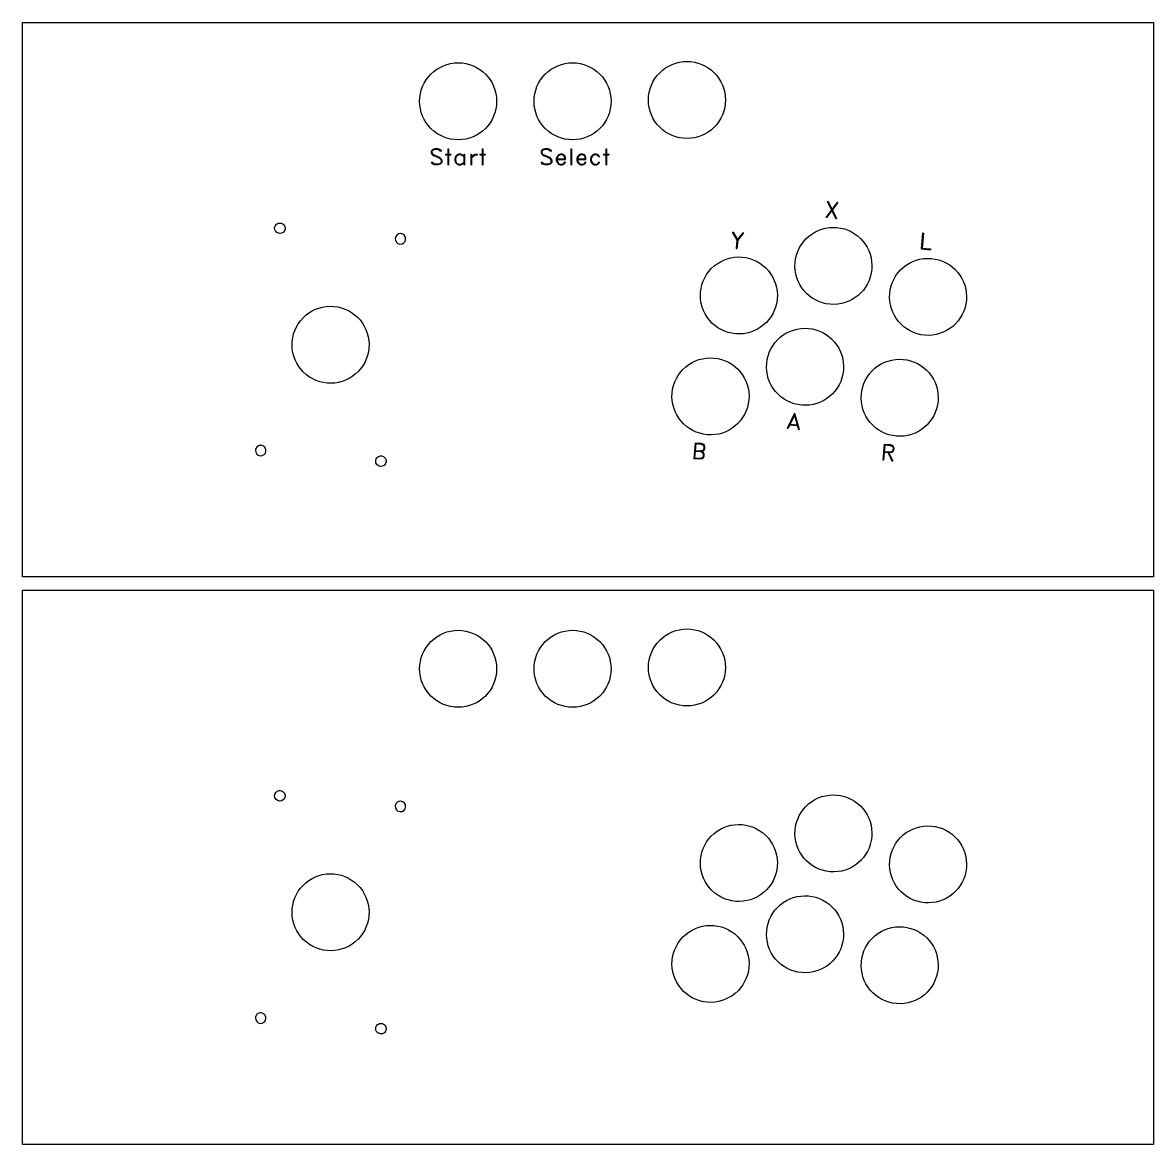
# Model space of a CAD drawing. Extents: x 222 to 1278, y 291 to 876.
# Drawn here: x 222.5 to 642.2, y 418.8 to 835.2 of the extents above; entities that cross this region are included whole.
import ezdxf

# ---------------------------------------------------------------- set-up
doc = ezdxf.new("R2010")
doc.units = 0
doc.layers.add('Decoration_1p', color=7, linetype='CONTINUOUS')
doc.layers.add('Panel_1p', color=7, linetype='CONTINUOUS')

msp = doc.modelspace()

# ---------------------------------------------------------------- linework, layer by layer
at = {"layer": 'Decoration_1p', "color": 1}
for p, q in [((374.696612, 788.01207), (374.132167, 787.447626)), ((374.132167, 787.447626), (374.132167, 786.883181)), ((374.132167, 786.883181), (374.41439, 786.318737)), ((374.696612, 787.729848), (374.41439, 787.447626)), ((374.41439, 787.447626), (374.41439, 786.883181)), ((374.41439, 786.883181), (374.696612, 786.318737)), ((374.41439, 786.318737), (374.696612, 786.036515)), ((375.543278, 788.294292), (374.696612, 788.01207)), ((375.543278, 788.01207), (374.696612, 787.729848)), ((374.696612, 786.318737), (375.261056, 786.036515)), ((374.696612, 786.036515), (375.261056, 785.754292)), ((375.261056, 786.036515), (376.672167, 785.47207)), ((375.261056, 785.754292), (376.672167, 785.189848)), ((376.672167, 788.294292), (375.543278, 788.294292)), ((376.672167, 788.01207), (375.543278, 788.01207)), ((377.518834, 788.01207), (376.672167, 788.294292)), ((377.236612, 787.729848), (376.672167, 788.01207)), ((376.672167, 785.47207), (377.236612, 785.189848)), ((376.672167, 785.189848), (377.236612, 784.907626)), ((377.518834, 787.447626), (377.236612, 787.729848)), ((377.236612, 785.189848), (377.801056, 784.625403)), ((377.236612, 784.907626), (377.518834, 784.625403)), ((378.083278, 787.447626), (377.518834, 788.01207)), ((378.083278, 787.447626), (377.518834, 787.447626)), ((379.49439, 786.318737), (381.469945, 786.318737)), ((379.49439, 786.318737), (379.49439, 786.036515)), ((379.49439, 786.036515), (381.469945, 786.036515)), ((380.341056, 788.294292), (380.341056, 782.367626)), ((380.341056, 788.294292), (380.623278, 788.294292)), ((380.623278, 788.294292), (380.623278, 782.367626)), ((381.469945, 786.318737), (381.469945, 786.036515)), ((383.163278, 785.47207), (382.881056, 784.625403)), ((383.727723, 786.036515), (383.163278, 785.47207)), ((383.445501, 785.47207), (383.163278, 784.625403)), ((383.727723, 785.754292), (383.445501, 785.47207)), ((384.292167, 786.318737), (383.727723, 786.036515)), ((384.292167, 786.036515), (383.727723, 785.754292)), ((385.138834, 786.318737), (384.292167, 786.318737)), ((385.138834, 786.036515), (384.292167, 786.036515)), ((385.703278, 786.036515), (385.138834, 786.318737)), ((386.267723, 785.47207), (385.138834, 786.036515)), ((386.267723, 785.47207), (385.703278, 786.036515)), ((386.267723, 786.318737), (386.267723, 782.367626)), ((386.267723, 786.318737), (386.549945, 786.318737)), ((386.549945, 786.318737), (386.549945, 782.367626)), ((388.807723, 786.318737), (388.807723, 782.367626)), ((388.807723, 786.318737), (389.089945, 786.318737)), ((389.089945, 786.318737), (389.089945, 782.367626)), ((389.089945, 784.625403), (389.372167, 785.47207)), ((389.089945, 784.625403), (389.372167, 785.189848)), ((389.372167, 785.47207), (389.936612, 786.036515)), ((389.372167, 785.189848), (389.936612, 785.754292)), ((389.936612, 786.036515), (390.501056, 786.318737)), ((389.936612, 785.754292), (390.501056, 786.036515)), ((390.501056, 786.318737), (391.347723, 786.318737)), ((390.501056, 786.036515), (391.347723, 786.036515)), ((391.347723, 786.036515), (391.347723, 786.318737)), ((392.19439, 786.318737), (394.169945, 786.318737)), ((392.19439, 786.318737), (392.19439, 786.036515)), ((392.19439, 786.036515), (394.169945, 786.036515)), ((393.041056, 788.294292), (393.041056, 782.367626)), ((393.041056, 788.294292), (393.323278, 788.294292)), ((393.323278, 788.294292), (393.323278, 782.367626)), ((394.169945, 786.318737), (394.169945, 786.036515)), ((415.505409, 788.01207), (414.940964, 787.447626)), ((414.940964, 787.447626), (414.940964, 786.883181)), ((414.940964, 786.883181), (415.223187, 786.318737)), ((415.505409, 787.729848), (415.223187, 787.447626)), ((415.223187, 787.447626), (415.223187, 786.883181)), ((415.223187, 786.883181), (415.505409, 786.318737)), ((415.223187, 786.318737), (415.505409, 786.036515)), ((416.352076, 788.294292), (415.505409, 788.01207)), ((416.352076, 788.01207), (415.505409, 787.729848)), ((415.505409, 786.318737), (416.069853, 786.036515)), ((415.505409, 786.036515), (416.069853, 785.754292)), ((416.069853, 786.036515), (417.480964, 785.47207)), ((416.069853, 785.754292), (417.480964, 785.189848)), ((417.480964, 788.294292), (416.352076, 788.294292)), ((417.480964, 788.01207), (416.352076, 788.01207)), ((418.327631, 788.01207), (417.480964, 788.294292)), ((418.045409, 787.729848), (417.480964, 788.01207)), ((417.480964, 785.47207), (418.045409, 785.189848)), ((417.480964, 785.189848), (418.045409, 784.907626)), ((418.327631, 787.447626), (418.045409, 787.729848)), ((418.045409, 785.189848), (418.609853, 784.625403)), ((418.045409, 784.907626), (418.327631, 784.625403)), ((418.892076, 787.447626), (418.327631, 788.01207)), ((418.892076, 787.447626), (418.327631, 787.447626)), ((420.867631, 785.47207), (420.585409, 784.625403)), ((421.432076, 786.036515), (420.867631, 785.47207)), ((421.149853, 785.47207), (420.867631, 784.625403)), ((421.432076, 785.754292), (421.149853, 785.47207)), ((421.99652, 786.318737), (421.432076, 786.036515)), ((421.99652, 786.036515), (421.432076, 785.754292)), ((422.843187, 786.318737), (421.99652, 786.318737)), ((422.843187, 786.036515), (421.99652, 786.036515)), ((423.407631, 786.036515), (422.843187, 786.318737)), ((423.407631, 785.754292), (422.843187, 786.036515)), ((423.689853, 785.754292), (423.407631, 786.036515)), ((423.689853, 785.189848), (423.407631, 785.754292)), ((423.972076, 785.189848), (423.689853, 785.754292)), ((423.689853, 784.625403), (423.689853, 785.189848)), ((423.972076, 784.343181), (423.972076, 785.189848)), ((425.947631, 788.294292), (425.947631, 782.367626)), ((425.947631, 788.294292), (426.229853, 788.294292)), ((426.229853, 788.294292), (426.229853, 782.367626)), ((428.487631, 785.47207), (428.205409, 784.625403)), ((429.052076, 786.036515), (428.487631, 785.47207)), ((428.769853, 785.47207), (428.487631, 784.625403)), ((429.052076, 785.754292), (428.769853, 785.47207)), ((429.61652, 786.318737), (429.052076, 786.036515)), ((429.61652, 786.036515), (429.052076, 785.754292)), ((430.463187, 786.318737), (429.61652, 786.318737)), ((430.463187, 786.036515), (429.61652, 786.036515)), ((431.027631, 786.036515), (430.463187, 786.318737)), ((431.027631, 785.754292), (430.463187, 786.036515)), ((431.309853, 785.754292), (431.027631, 786.036515)), ((431.309853, 785.189848), (431.027631, 785.754292)), ((431.592076, 785.189848), (431.309853, 785.754292)), ((431.309853, 784.625403), (431.309853, 785.189848)), ((431.592076, 784.343181), (431.592076, 785.189848)), ((433.567631, 785.47207), (433.285409, 784.625403)), ((434.132076, 786.036515), (433.567631, 785.47207)), ((433.849853, 785.47207), (433.567631, 784.625403)), ((434.132076, 785.754292), (433.849853, 785.47207)), ((434.69652, 786.318737), (434.132076, 786.036515)), ((434.69652, 786.036515), (434.132076, 785.754292)), ((435.543187, 786.318737), (434.69652, 786.318737)), ((435.543187, 786.036515), (434.69652, 786.036515)), ((436.107631, 786.036515), (435.543187, 786.318737)), ((436.107631, 785.754292), (435.543187, 786.036515)), ((436.672076, 785.47207), (436.107631, 786.036515)), ((436.389853, 785.189848), (436.107631, 785.754292)), ((436.672076, 785.47207), (436.389853, 785.189848)), ((438.083187, 786.318737), (440.058742, 786.318737)), ((438.083187, 786.318737), (438.083187, 786.036515)), ((438.083187, 786.036515), (440.058742, 786.036515)), ((438.929853, 788.294292), (438.929853, 782.367626)), ((438.929853, 788.294292), (439.212076, 788.294292)), ((439.212076, 788.294292), (439.212076, 782.367626)), ((440.058742, 786.318737), (440.058742, 786.036515)), ((374.696612, 783.214292), (374.132167, 783.214292)), ((374.696612, 782.649848), (374.132167, 783.214292)), ((374.978834, 782.93207), (374.696612, 783.214292)), ((375.543278, 782.367626), (374.696612, 782.649848)), ((375.543278, 782.649848), (374.978834, 782.93207)), ((376.672167, 782.649848), (375.543278, 782.649848)), ((376.672167, 782.367626), (375.543278, 782.367626)), ((377.518834, 782.93207), (376.672167, 782.649848)), ((377.518834, 782.649848), (376.672167, 782.367626)), ((377.518834, 784.625403), (377.801056, 784.060959)), ((377.801056, 783.214292), (377.518834, 782.93207)), ((378.083278, 783.214292), (377.518834, 782.649848)), ((377.801056, 784.625403), (378.083278, 784.060959)), ((377.801056, 784.060959), (377.801056, 783.214292)), ((378.083278, 784.060959), (378.083278, 783.214292)), ((380.341056, 782.367626), (380.623278, 782.367626)), ((382.881056, 784.625403), (382.881056, 784.060959)), ((382.881056, 784.060959), (383.163278, 783.214292)), ((383.163278, 784.625403), (383.163278, 784.060959)), ((383.163278, 784.060959), (383.445501, 783.214292)), ((383.163278, 783.214292), (383.727723, 782.649848)), ((383.445501, 783.214292), (383.727723, 782.93207)), ((383.727723, 782.93207), (384.292167, 782.649848)), ((383.727723, 782.649848), (384.292167, 782.367626)), ((384.292167, 782.649848), (385.138834, 782.649848)), ((384.292167, 782.367626), (385.138834, 782.367626)), ((385.138834, 782.649848), (386.267723, 783.214292)), ((385.138834, 782.367626), (385.703278, 782.649848)), ((385.703278, 782.649848), (386.267723, 783.214292)), ((386.267723, 782.367626), (386.549945, 782.367626)), ((388.807723, 782.367626), (389.089945, 782.367626)), ((393.041056, 782.367626), (393.323278, 782.367626)), ((415.505409, 783.214292), (414.940964, 783.214292)), ((415.505409, 782.649848), (414.940964, 783.214292)), ((415.787631, 782.93207), (415.505409, 783.214292)), ((416.352076, 782.367626), (415.505409, 782.649848)), ((416.352076, 782.649848), (415.787631, 782.93207)), ((417.480964, 782.649848), (416.352076, 782.649848)), ((417.480964, 782.367626), (416.352076, 782.367626)), ((418.327631, 782.93207), (417.480964, 782.649848)), ((418.327631, 782.649848), (417.480964, 782.367626)), ((418.327631, 784.625403), (418.609853, 784.060959)), ((418.609853, 783.214292), (418.327631, 782.93207)), ((418.892076, 783.214292), (418.327631, 782.649848)), ((418.609853, 784.625403), (418.892076, 784.060959)), ((418.609853, 784.060959), (418.609853, 783.214292)), ((418.892076, 784.060959), (418.892076, 783.214292)), ((420.585409, 784.625403), (420.585409, 784.060959)), ((420.585409, 784.060959), (420.867631, 783.214292)), ((420.867631, 784.625403), (423.689853, 784.625403)), ((420.867631, 784.625403), (420.867631, 784.060959)), ((420.867631, 784.343181), (423.972076, 784.343181)), ((420.867631, 784.060959), (421.149853, 783.214292)), ((420.867631, 783.214292), (421.432076, 782.649848)), ((421.149853, 783.214292), (421.432076, 782.93207)), ((421.432076, 782.93207), (421.99652, 782.649848)), ((421.432076, 782.649848), (421.99652, 782.367626)), ((421.99652, 782.649848), (422.843187, 782.649848)), ((421.99652, 782.367626), (422.843187, 782.367626)), ((422.843187, 782.649848), (423.407631, 782.93207)), ((422.843187, 782.367626), (423.407631, 782.649848)), ((423.407631, 782.93207), (423.689853, 783.496515)), ((423.407631, 782.649848), (423.972076, 783.214292)), ((423.689853, 783.496515), (423.972076, 783.214292)), ((425.947631, 782.367626), (426.229853, 782.367626)), ((428.205409, 784.625403), (428.205409, 784.060959)), ((428.205409, 784.060959), (428.487631, 783.214292)), ((428.487631, 784.625403), (431.309853, 784.625403)), ((428.487631, 784.625403), (428.487631, 784.060959)), ((428.487631, 784.343181), (431.592076, 784.343181)), ((428.487631, 784.060959), (428.769853, 783.214292)), ((428.487631, 783.214292), (429.052076, 782.649848)), ((428.769853, 783.214292), (429.052076, 782.93207)), ((429.052076, 782.93207), (429.61652, 782.649848)), ((429.052076, 782.649848), (429.61652, 782.367626)), ((429.61652, 782.649848), (430.463187, 782.649848)), ((429.61652, 782.367626), (430.463187, 782.367626)), ((430.463187, 782.649848), (431.027631, 782.93207)), ((430.463187, 782.367626), (431.027631, 782.649848)), ((431.027631, 782.93207), (431.309853, 783.496515)), ((431.027631, 782.649848), (431.592076, 783.214292)), ((431.309853, 783.496515), (431.592076, 783.214292)), ((433.285409, 784.625403), (433.285409, 784.060959)), ((433.285409, 784.060959), (433.567631, 783.214292)), ((433.567631, 784.625403), (433.567631, 784.060959)), ((433.567631, 784.060959), (433.849853, 783.214292)), ((433.567631, 783.214292), (434.132076, 782.649848)), ((433.849853, 783.214292), (434.132076, 782.93207)), ((434.132076, 782.93207), (434.69652, 782.649848)), ((434.132076, 782.649848), (434.69652, 782.367626)), ((434.69652, 782.649848), (435.543187, 782.649848)), ((434.69652, 782.367626), (435.543187, 782.367626)), ((435.543187, 782.649848), (436.107631, 782.93207)), ((435.543187, 782.367626), (436.107631, 782.649848)), ((436.107631, 782.93207), (436.389853, 783.496515)), ((436.107631, 782.649848), (436.672076, 783.214292)), ((436.389853, 783.496515), (436.672076, 783.214292)), ((438.929853, 782.367626), (439.212076, 782.367626)), ((524.816688, 768.418578), (520.645221, 762.834231)), ((525.097834, 768.393983), (520.926367, 762.809633)), ((521.161761, 768.738344), (524.300149, 762.514465)), ((521.161761, 768.738344), (521.442907, 768.713746)), ((521.442907, 768.713746), (524.581295, 762.489867)), ((525.097834, 768.393983), (524.816688, 768.418578)), ((520.926367, 762.809633), (520.645221, 762.834231)), ((524.300149, 762.514465), (524.581295, 762.489867)), ((485.902905, 757.452901), (487.624972, 754.469239)), ((485.902905, 757.452901), (486.184054, 757.428303)), ((486.184054, 757.428303), (487.906119, 754.444641)), ((489.838982, 757.10854), (487.624972, 754.469239)), ((490.120128, 757.083942), (487.906119, 754.444641)), ((490.120128, 757.083942), (489.838982, 757.10854)), ((556.56305, 757.084906), (556.04651, 751.180793)), ((556.844196, 757.060311), (556.352268, 751.437345)), ((556.56305, 757.084906), (556.844196, 757.060311)), ((487.624972, 754.469239), (487.354402, 751.376606)), ((487.354402, 751.376606), (487.635548, 751.352008)), ((487.906119, 754.444641), (487.635548, 751.352008)), ((556.352268, 751.437345), (559.444903, 751.166776)), ((556.04651, 751.180793), (559.420291, 750.885625)), ((559.444903, 751.166776), (559.420291, 750.885625)), ((509.026139, 690.230379), (506.260402, 684.523044)), ((508.952331, 689.386933), (506.541548, 684.498446)), ((508.952331, 689.386933), (510.477622, 684.154083)), ((509.026139, 690.230379), (510.758768, 684.129485)), ((506.541548, 684.498446), (506.260402, 684.523044)), ((506.945697, 685.879592), (510.319479, 685.584424)), ((507.251427, 686.136141), (510.062916, 685.89017)), ((510.477622, 684.154083), (510.758768, 684.129485)), ((472.091213, 679.216623), (471.57467, 673.31251)), ((472.347764, 678.910879), (471.880417, 673.569061)), ((472.091213, 679.216623), (474.340399, 679.019846)), ((472.101792, 676.099395), (474.069829, 675.927214)), ((472.126389, 676.380544), (474.094426, 676.208362)), ((472.347764, 678.910879), (474.315804, 678.738697)), ((474.937873, 676.134569), (474.069829, 675.927214)), ((474.069829, 675.927214), (474.888677, 675.572274)), ((474.962468, 676.415718), (474.094426, 676.208362)), ((474.094426, 676.208362), (474.913275, 675.853423)), ((474.315804, 678.738697), (475.13465, 678.383758)), ((474.340399, 679.019846), (475.159248, 678.664904)), ((474.913275, 675.853423), (475.169826, 675.547676)), ((475.243617, 676.39112), (474.937873, 676.134569)), ((475.292813, 676.953418), (474.962468, 676.415718)), ((475.13465, 678.383758), (475.366603, 677.796862)), ((475.159248, 678.664904), (475.415799, 678.35916)), ((475.573962, 676.92882), (475.243617, 676.39112)), ((475.366603, 677.796862), (475.292813, 676.953418)), ((475.415799, 678.35916), (475.647752, 677.772264)), ((475.647752, 677.772264), (475.573962, 676.92882)), ((542.316441, 678.735325), (541.799901, 672.831212)), ((542.573003, 678.429582), (542.081047, 672.806614)), ((542.316441, 678.735325), (544.565637, 678.538549)), ((544.319659, 675.727065), (542.351637, 675.899248)), ((542.573003, 678.429582), (544.541026, 678.257399)), ((545.18771, 675.934421), (544.319659, 675.727065)), ((544.541026, 678.257399), (545.35988, 677.90246)), ((544.565637, 678.538549), (545.384492, 678.183607)), ((545.468856, 675.909823), (545.163098, 675.653271)), ((545.518051, 676.472121), (545.18771, 675.934421)), ((545.35988, 677.90246), (545.591831, 677.315564)), ((545.384492, 678.183607), (545.641026, 677.877862)), ((545.799198, 676.447523), (545.468856, 675.909823)), ((545.591831, 677.315564), (545.518051, 676.472121)), ((545.641026, 677.877862), (545.872977, 677.290966)), ((545.872977, 677.290966), (545.799198, 676.447523)), ((473.823856, 673.11573), (471.57467, 673.31251)), ((473.848454, 673.396879), (471.880417, 673.569061)), ((474.691898, 673.323088), (473.823856, 673.11573)), ((474.716496, 673.604234), (473.848454, 673.396879)), ((474.997644, 673.57964), (474.691898, 673.323088)), ((475.04684, 674.141935), (474.716496, 673.604234)), ((474.888677, 675.572274), (475.120631, 674.985381)), ((475.327986, 674.117337), (474.997644, 673.57964)), ((475.120631, 674.985381), (475.04684, 674.141935)), ((475.169826, 675.547676), (475.40178, 674.960784)), ((475.40178, 674.960784), (475.327986, 674.117337)), ((542.081047, 672.806614), (541.799901, 672.831212)), ((544.295076, 675.445917), (542.327025, 675.618098)), ((543.732755, 675.495111), (545.173682, 672.536044)), ((544.01393, 675.470515), (545.454828, 672.511446)), ((545.163098, 675.653271), (544.295076, 675.445917)), ((545.173682, 672.536044), (545.454828, 672.511446))]:
    msp.add_line(p, q, dxfattribs=at)
at = {"layer": 'Panel_1p', "color": 7}
for p, q in [((222.494354, 835.164981), (642.202452, 835.164981)), ((222.494354, 629.4569), (222.494354, 835.164981)), ((642.202452, 835.164981), (642.202452, 629.4569)), ((398.44345, 805.959627), (398.44345, 805.959627)), ((440.907622, 805.959627), (440.907622, 805.959627)), ((483.371793, 806.454283), (483.371793, 806.454283)), ((319.90637, 758.648536), (319.90637, 758.648536)), ((360.779056, 755.072583), (360.779056, 755.072583)), ((537.672929, 743.634868), (537.672929, 743.634868)), ((502.582152, 732.651439), (502.582152, 732.651439)), ((572.804657, 732.1385), (572.804657, 732.1385)), ((351.030797, 714.36099), (351.030797, 714.36099)), ((527.146492, 706.187213), (527.146492, 706.187213)), ((492.055686, 695.203784), (492.055686, 695.203784)), ((562.278163, 694.690789), (562.278163, 694.690789)), ((312.806458, 676.140691), (312.806458, 676.140691)), ((353.561488, 672.575088), (353.561488, 672.575088)), ((642.202452, 629.4569), (222.494354, 629.4569)), ((222.494354, 624.534948), (642.202452, 624.534948)), ((222.494354, 418.826876), (222.494354, 624.534948)), ((642.202452, 624.534948), (642.202452, 418.826876)), ((398.44345, 595.329585), (398.44345, 595.329585)), ((440.907622, 595.329585), (440.907622, 595.329585)), ((483.371793, 595.824236), (483.371793, 595.824236)), ((319.90637, 548.0185), (319.90637, 548.0185)), ((360.779056, 544.442546), (360.779056, 544.442546)), ((537.672929, 533.004843), (537.672929, 533.004843)), ((502.582152, 522.021403), (502.582152, 522.021403)), ((572.804657, 521.508464), (572.804657, 521.508464)), ((351.030797, 503.730953), (351.030797, 503.730953)), ((527.146492, 495.557171), (527.146492, 495.557171)), ((492.055686, 484.57376), (492.055686, 484.57376)), ((562.278163, 484.060764), (562.278163, 484.060764)), ((312.806458, 465.510655), (312.806458, 465.510655)), ((353.561488, 461.945052), (353.561488, 461.945052)), ((642.202452, 418.826876), (222.494354, 418.826876))]:
    msp.add_line(p, q, dxfattribs=at)
for points in [[(374.044806, 816.065888), (376.725153, 818.746235), (380.360484, 820.252038), (384.151068, 820.252037)], [(384.151068, 820.252037), (392.044538, 820.252024), (398.443452, 813.853097), (398.44345, 805.959627)], [(416.508949, 816.065888), (419.189296, 818.746235), (422.824628, 820.252038), (426.615211, 820.252037)], [(426.615211, 820.252037), (430.405794, 820.252038), (434.041125, 818.746235), (436.721472, 816.065888)], [(458.973121, 816.560545), (461.653468, 819.240892), (465.288799, 820.746695), (469.079382, 820.746694)], [(469.079382, 820.746694), (472.869966, 820.746695), (476.505297, 819.240892), (479.185644, 816.560545)], [(369.858657, 805.959627), (369.858656, 809.75021), (371.364459, 813.385541), (374.044806, 816.065888)], [(412.3228, 805.959627), (412.322799, 809.75021), (413.828602, 813.385541), (416.508949, 816.065888)], [(436.721472, 816.065888), (439.40182, 813.385541), (440.907623, 809.75021), (440.907622, 805.959627)], [(454.786972, 806.454283), (454.786971, 810.244866), (456.292774, 813.880197), (458.973121, 816.560545)], [(479.185644, 816.560545), (481.865991, 813.880197), (483.371794, 810.244866), (483.371793, 806.454283)], [(374.044806, 795.853365), (371.364459, 798.533712), (369.858656, 802.169043), (369.858657, 805.959627)], [(398.44345, 805.959627), (398.443452, 798.066156), (392.044538, 791.667229), (384.151068, 791.667216)], [(416.508949, 795.853365), (413.828602, 798.533712), (412.322799, 802.169043), (412.3228, 805.959627)], [(440.907622, 805.959627), (440.907623, 802.169043), (439.40182, 798.533712), (436.721472, 795.853365)], [(458.97312, 796.34802), (456.292773, 799.028367), (454.78697, 802.663699), (454.786972, 806.454283)], [(483.371793, 806.454283), (483.371795, 802.663699), (481.865992, 799.028367), (479.185645, 796.34802)], [(384.151068, 791.667216), (380.360484, 791.667215), (376.725153, 793.173018), (374.044806, 795.853365)], [(426.615211, 791.667216), (422.824628, 791.667215), (419.189296, 793.173018), (416.508949, 795.853365)], [(436.721472, 795.853365), (434.041125, 793.173018), (430.405794, 791.667215), (426.615211, 791.667216)], [(469.079382, 792.16187), (465.288799, 792.161869), (461.653467, 793.667672), (458.97312, 796.34802)], [(479.185645, 796.34802), (476.505298, 793.667672), (472.869966, 792.161869), (469.079382, 792.16187)], [(316.019158, 758.988623), (316.06425, 759.504105), (316.31227, 759.980561), (316.708658, 760.313174)], [(316.708658, 760.313174), (317.105045, 760.645788), (317.617329, 760.807312), (318.13281, 760.762214)], [(318.13281, 760.762214), (318.648291, 760.717115), (319.124744, 760.469087), (319.457351, 760.072695)], [(319.457351, 760.072695), (319.789959, 759.676303), (319.951476, 759.164017), (319.90637, 758.648536)], [(317.792721, 756.874973), (316.719297, 756.968886), (315.925246, 757.915199), (316.019158, 758.988623)], [(319.90637, 758.648536), (319.812457, 757.575112), (318.866144, 756.781062), (317.792721, 756.874973)], [(362.892706, 756.846145), (361.819282, 756.940057), (360.872969, 756.146006), (360.779056, 755.072583)], [(364.666268, 754.732495), (364.76018, 755.805919), (363.966129, 756.752232), (362.892706, 756.846145)], [(509.196904, 746.126201), (509.527274, 749.902362), (511.344188, 753.392623), (514.247946, 755.829163)], [(514.247946, 755.829163), (517.151703, 758.265704), (520.904443, 759.448936), (524.680603, 759.118561)], [(524.680603, 759.118561), (532.544036, 758.430584), (538.360896, 751.498302), (537.672929, 743.634868)], [(360.779056, 755.072583), (360.685144, 753.999159), (361.479195, 753.052846), (362.552619, 752.958933)], [(362.552619, 752.958933), (363.626043, 752.865021), (364.572355, 753.659072), (364.666268, 754.732495)], [(479.15714, 744.845732), (482.060897, 747.282272), (485.813637, 748.465504), (489.589798, 748.13513)], [(489.589798, 748.13513), (493.365956, 747.804758), (496.856214, 745.987845), (499.292753, 743.08409)], [(544.328632, 734.629831), (545.016593, 742.493267), (551.948866, 748.310141), (559.812303, 747.622188)], [(559.812303, 747.622188), (563.588461, 747.291817), (567.078718, 745.474904), (569.515257, 742.571149)], [(474.106099, 735.14277), (474.436469, 738.918931), (476.253383, 742.409191), (479.15714, 744.845732)], [(499.292753, 743.08409), (501.729292, 740.180334), (502.912524, 736.427598), (502.582152, 732.651439)], [(522.189258, 730.642539), (514.325827, 731.330502), (508.508956, 738.262769), (509.196904, 746.126201)], [(537.672929, 743.634868), (536.984953, 735.771443), (530.052685, 729.954585), (522.189258, 730.642539)], [(569.515257, 742.571149), (571.951796, 739.667394), (573.135028, 735.914658), (572.804657, 732.1385)], [(477.395498, 724.710119), (474.958959, 727.613875), (473.775726, 731.366611), (474.106099, 735.14277)], [(557.320958, 719.146141), (549.457526, 719.834117), (543.640667, 726.766398), (544.328632, 734.629831)], [(502.582152, 732.651439), (502.251782, 728.875278), (500.434868, 725.385018), (497.531111, 722.948477)], [(572.804657, 732.1385), (572.474287, 728.362339), (570.657373, 724.872079), (567.753616, 722.435538)], [(322.554749, 716.852321), (322.885119, 720.62848), (324.702032, 724.118738), (327.605787, 726.555278)], [(327.605787, 726.555278), (330.509543, 728.991818), (334.26228, 730.175051), (338.038439, 729.844679)], [(338.038439, 729.844679), (341.814598, 729.514309), (345.304856, 727.697396), (347.741396, 724.793641)], [(347.741396, 724.793641), (350.177936, 721.889885), (351.361169, 718.137148), (351.030797, 714.36099)], [(487.098453, 719.659079), (483.322294, 719.989451), (479.832037, 721.806364), (477.395498, 724.710119)], [(497.531111, 722.948477), (494.627353, 720.511937), (490.874614, 719.328705), (487.098453, 719.659079)], [(503.72148, 718.381503), (506.625237, 720.818043), (510.377977, 722.001275), (514.154138, 721.670901)], [(567.753616, 722.435538), (564.849858, 719.998998), (561.097119, 718.815766), (557.320958, 719.146141)], [(498.670439, 708.678541), (499.000809, 712.454702), (500.817723, 715.944962), (503.72148, 718.381503)], [(514.154138, 721.670901), (517.930296, 721.340529), (521.420553, 719.523616), (523.857092, 716.619862)], [(325.84415, 706.41967), (323.40761, 709.323425), (322.224377, 713.076162), (322.554749, 716.852321)], [(351.030797, 714.36099), (350.700426, 710.58483), (348.883514, 707.094572), (345.979758, 704.658032)], [(523.857092, 716.619862), (526.293631, 713.716107), (527.476863, 709.963371), (527.146492, 706.187213)], [(468.630703, 707.398074), (471.53446, 709.834615), (475.2872, 711.017847), (479.06336, 710.687472)], [(479.06336, 710.687472), (486.926791, 709.999495), (492.74365, 703.067216), (492.055686, 695.203784)], [(538.853151, 706.885082), (541.756909, 709.321622), (545.509648, 710.504854), (549.285809, 710.17448)], [(549.285809, 710.17448), (553.061968, 709.844108), (556.552225, 708.027195), (558.988764, 705.12344)], [(335.547107, 701.368632), (331.770948, 701.699002), (328.28069, 703.515915), (325.84415, 706.41967)], [(463.579662, 697.695112), (463.910031, 701.471274), (465.726945, 704.961534), (468.630703, 707.398074)], [(501.95985, 698.245885), (499.523305, 701.14964), (498.340068, 704.902379), (498.670439, 708.678541)], [(527.146492, 706.187213), (526.458531, 698.323777), (519.526258, 692.506903), (511.662821, 693.194856)], [(533.80211, 697.18212), (534.13248, 700.958281), (535.949394, 704.448541), (538.853151, 706.885082)], [(558.988764, 705.12344), (561.425303, 702.219684), (562.608536, 698.466948), (562.278163, 694.690789)], [(345.979758, 704.658032), (343.076003, 702.221492), (339.323266, 701.038259), (335.547107, 701.368632)], [(466.869061, 687.262462), (464.432521, 690.166217), (463.249289, 693.918954), (463.579662, 697.695112)], [(511.662821, 693.194856), (507.886659, 693.52522), (504.396395, 695.34213), (501.95985, 698.245885)], [(537.091521, 686.749464), (534.654976, 689.653219), (533.47174, 693.405958), (533.80211, 697.18212)], [(492.055686, 695.203784), (491.367728, 687.340346), (484.435454, 681.523469), (476.572016, 682.211422)], [(562.278163, 694.690789), (561.590201, 686.827354), (554.657928, 681.010482), (546.794492, 681.698435)], [(476.572016, 682.211422), (472.795857, 682.541793), (469.3056, 684.358707), (466.869061, 687.262462)], [(546.794492, 681.698435), (543.01833, 682.028799), (539.528066, 683.845709), (537.091521, 686.749464)], [(308.919246, 676.480778), (308.825334, 675.407354), (309.619385, 674.461042), (310.692808, 674.367129)], [(309.608753, 677.805312), (309.212367, 677.472704), (308.964344, 676.996255), (308.919246, 676.480778)], [(311.032896, 678.254344), (310.517419, 678.299442), (310.00514, 678.13792), (309.608753, 677.805312)], [(310.692808, 674.367129), (311.766232, 674.273217), (312.712545, 675.067268), (312.806458, 676.140691)], [(312.357429, 677.564834), (312.024821, 677.961221), (311.548372, 678.209245), (311.032896, 678.254344)], [(312.806458, 676.140691), (312.851557, 676.656168), (312.690036, 677.168448), (312.357429, 677.564834)], [(355.335051, 670.461438), (354.261627, 670.555351), (353.467576, 671.501664), (353.561488, 672.575088)], [(353.561488, 672.575088), (353.606586, 673.090565), (353.854609, 673.567014), (354.250996, 673.899622)], [(354.250996, 673.899622), (354.647382, 674.23223), (355.159661, 674.393751), (355.675138, 674.348653)], [(357.448701, 672.235001), (357.354788, 671.161577), (356.408475, 670.367526), (355.335051, 670.461438)], [(355.675138, 674.348653), (356.190615, 674.303555), (356.667064, 674.055531), (356.999671, 673.659144)], [(356.999671, 673.659144), (357.332279, 673.262757), (357.493799, 672.750478), (357.448701, 672.235001)], [(374.044803, 605.435852), (376.72515, 608.116201), (380.360483, 609.622005), (384.151068, 609.622004)], [(384.151068, 609.622004), (392.044541, 609.62199), (398.443457, 603.223058), (398.44345, 595.329585)], [(416.508946, 605.435852), (419.189294, 608.116201), (422.824626, 609.622005), (426.615211, 609.622004)], [(426.615211, 609.622004), (430.405796, 609.622005), (434.041128, 608.116201), (436.721475, 605.435852)], [(458.973116, 605.930506), (461.653463, 608.610856), (465.288797, 610.116661), (469.079382, 610.11666)], [(469.079382, 610.11666), (472.869968, 610.116661), (476.505301, 608.610856), (479.185649, 605.930506)], [(369.858657, 595.329585), (369.858654, 599.120169), (371.364456, 602.755503), (374.044803, 605.435852)], [(412.3228, 595.329585), (412.322797, 599.120169), (413.828599, 602.755503), (416.508946, 605.435852)], [(436.721475, 605.435852), (439.401823, 602.755503), (440.907625, 599.120169), (440.907622, 595.329585)], [(454.786972, 595.824236), (454.786967, 599.614821), (456.292768, 603.250156), (458.973116, 605.930506)], [(479.185649, 605.930506), (481.865997, 603.250156), (483.371798, 599.614821), (483.371793, 595.824236)], [(374.044806, 585.223323), (371.364459, 587.90367), (369.858656, 591.539001), (369.858657, 595.329585)], [(398.44345, 595.329585), (398.443452, 587.436114), (392.044538, 581.037188), (384.151068, 581.037174)], [(416.508949, 585.223323), (413.828602, 587.90367), (412.322799, 591.539001), (412.3228, 595.329585)], [(440.907622, 595.329585), (440.907623, 591.539001), (439.40182, 587.90367), (436.721472, 585.223323)], [(458.973121, 585.717974), (456.292774, 588.398321), (454.786971, 592.033652), (454.786972, 595.824236)], [(483.371793, 595.824236), (483.371794, 592.033652), (481.865991, 588.398321), (479.185644, 585.717974)], [(384.151068, 581.037174), (380.360484, 581.037173), (376.725153, 582.542976), (374.044806, 585.223323)], [(426.615211, 581.037174), (422.824628, 581.037173), (419.189296, 582.542976), (416.508949, 585.223323)], [(436.721472, 585.223323), (434.041125, 582.542976), (430.405794, 581.037173), (426.615211, 581.037174)], [(469.079382, 581.531825), (465.288799, 581.531824), (461.653468, 583.037627), (458.973121, 585.717974)], [(479.185644, 585.717974), (476.505297, 583.037627), (472.869966, 581.531824), (469.079382, 581.531825)], [(316.708658, 549.683138), (317.105045, 550.015752), (317.617329, 550.177276), (318.13281, 550.132178)], [(318.13281, 550.132178), (318.648291, 550.087079), (319.124744, 549.839051), (319.457351, 549.442659)], [(317.792721, 546.244937), (316.719297, 546.33885), (315.925246, 547.285163), (316.019158, 548.358587)], [(316.019158, 548.358587), (316.06425, 548.874069), (316.31227, 549.350525), (316.708658, 549.683138)], [(319.90637, 548.0185), (319.812457, 546.945076), (318.866144, 546.151025), (317.792721, 546.244937)], [(319.457351, 549.442659), (319.789959, 549.046266), (319.951476, 548.53398), (319.90637, 548.0185)], [(362.892706, 546.216109), (361.819282, 546.310021), (360.872969, 545.51597), (360.779056, 544.442546)], [(364.666268, 544.102459), (364.76018, 545.175883), (363.966129, 546.122196), (362.892706, 546.216109)], [(514.247947, 545.199118), (517.151705, 547.635657), (520.904444, 548.818888), (524.680603, 548.488513)], [(524.680603, 548.488513), (532.544027, 547.800536), (538.360883, 540.868268), (537.672929, 533.004843)], [(360.779056, 544.442546), (360.685144, 543.369122), (361.479195, 542.42281), (362.552619, 542.328897)], [(362.552619, 542.328897), (363.626043, 542.234985), (364.572355, 543.029036), (364.666268, 544.102459)], [(509.196904, 535.496159), (509.527276, 539.272319), (511.34419, 542.762578), (514.247947, 545.199118)], [(479.157142, 534.215706), (482.060899, 536.652245), (485.813638, 537.835477), (489.589798, 537.505102)], [(489.589798, 537.505102), (493.365958, 537.174731), (496.856217, 535.357816), (499.292756, 532.454059)], [(544.328632, 523.999809), (545.016595, 531.863244), (551.948867, 537.680116), (559.812303, 536.992163)], [(474.106099, 524.512748), (474.43647, 528.288908), (476.253385, 531.779167), (479.157142, 534.215706)], [(522.189258, 520.012517), (514.325836, 520.70048), (508.508968, 527.632734), (509.196904, 535.496159)], [(559.812303, 536.992163), (563.588463, 536.661792), (567.078722, 534.844877), (569.515261, 531.94112)], [(499.292756, 532.454059), (501.729295, 529.550302), (502.912527, 525.797563), (502.582152, 522.021403)], [(537.672929, 533.004843), (536.984952, 525.141419), (530.052684, 519.324563), (522.189258, 520.012517)], [(569.515261, 531.94112), (571.951801, 529.037363), (573.135032, 525.284624), (572.804657, 521.508464)], [(477.395495, 514.080092), (474.958955, 516.983849), (473.775724, 520.736588), (474.106099, 524.512748)], [(502.582152, 522.021403), (502.251781, 518.245243), (500.434866, 514.754984), (497.531109, 512.318445)], [(557.320958, 508.51611), (549.457523, 509.204087), (543.640662, 516.136373), (544.328632, 523.999809)], [(572.804657, 521.508464), (572.474286, 517.732304), (570.657371, 514.242045), (567.753614, 511.805506)], [(327.605787, 515.925242), (330.509543, 518.361782), (334.26228, 519.545015), (338.038439, 519.214643)], [(338.038439, 519.214643), (341.814598, 518.884273), (345.304856, 517.06736), (347.741396, 514.163605)], [(322.554749, 506.222285), (322.885119, 509.998444), (324.702032, 513.488702), (327.605787, 515.925242)], [(347.741396, 514.163605), (350.177936, 511.259849), (351.361169, 507.507112), (351.030797, 503.730953)], [(487.098453, 509.029049), (483.322293, 509.35942), (479.832034, 511.176335), (477.395495, 514.080092)], [(497.531109, 512.318445), (494.627352, 509.881905), (490.874613, 508.698674), (487.098453, 509.029049)], [(503.721482, 507.751474), (506.625239, 510.188014), (510.377978, 511.371245), (514.154138, 511.04087)], [(514.154138, 511.04087), (517.930298, 510.710499), (521.420557, 508.893584), (523.857096, 505.989827)], [(567.753614, 511.805506), (564.849857, 509.368966), (561.097118, 508.185735), (557.320958, 508.51611)], [(325.84415, 495.789634), (323.40761, 498.693389), (322.224377, 502.446126), (322.554749, 506.222285)], [(351.030797, 503.730953), (350.700426, 499.954794), (348.883514, 496.464536), (345.979758, 494.027996)], [(498.670439, 498.048516), (499.00081, 501.824676), (500.817725, 505.314935), (503.721482, 507.751474)], [(523.857096, 505.989827), (526.293635, 503.08607), (527.476867, 499.333331), (527.146492, 495.557171)], [(468.630705, 496.768034), (471.534462, 499.204574), (475.287201, 500.387805), (479.06336, 500.05743)], [(479.06336, 500.05743), (486.926784, 499.369453), (492.74364, 492.437185), (492.055686, 484.57376)], [(538.853153, 496.255039), (541.75691, 498.691579), (545.509649, 499.87481), (549.285809, 499.544435)], [(549.285809, 499.544435), (557.149244, 498.856472), (562.966116, 491.9242), (562.278163, 484.060764)], [(335.547107, 490.738595), (331.770948, 491.068966), (328.28069, 492.885878), (325.84415, 495.789634)], [(463.579662, 487.065076), (463.910033, 490.841236), (465.726947, 494.331495), (468.630705, 496.768034)], [(501.959845, 487.615851), (499.523299, 490.519609), (498.340064, 494.272352), (498.670439, 498.048516)], [(527.146492, 495.557171), (526.458529, 487.693736), (519.526257, 481.876864), (511.662821, 482.564817)], [(533.80211, 486.552081), (534.132481, 490.328241), (535.949396, 493.8185), (538.853153, 496.255039)], [(345.979758, 494.027996), (343.076003, 491.591456), (339.323266, 490.408223), (335.547107, 490.738595)], [(466.869057, 476.63242), (464.432518, 479.536178), (463.249287, 483.288916), (463.579662, 487.065076)], [(511.662821, 482.564817), (507.886656, 482.895181), (504.39639, 484.712093), (501.959845, 487.615851)], [(492.055686, 484.57376), (491.725322, 480.7976), (489.908414, 477.307338), (487.004663, 474.870794)], [(537.091527, 476.119434), (534.654982, 479.023186), (533.471744, 482.775921), (533.80211, 486.552081)], [(562.278163, 484.060764), (561.590201, 476.197329), (554.657928, 470.380457), (546.794492, 471.06841)], [(476.572016, 471.581377), (472.795855, 471.911748), (469.305597, 473.728663), (466.869057, 476.63242)], [(487.004663, 474.870794), (484.100911, 472.434249), (480.348175, 471.251011), (476.572016, 471.581377)], [(546.794492, 471.06841), (543.018333, 471.398774), (539.528071, 473.215682), (537.091527, 476.119434)], [(309.608753, 467.175276), (309.212367, 466.842668), (308.964344, 466.366219), (308.919246, 465.850742)], [(311.032896, 467.624308), (310.517419, 467.669406), (310.00514, 467.507884), (309.608753, 467.175276)], [(312.357429, 466.934798), (312.024821, 467.331185), (311.548372, 467.579209), (311.032896, 467.624308)], [(312.806458, 465.510655), (312.851557, 466.026132), (312.690036, 466.538411), (312.357429, 466.934798)], [(308.919246, 465.850742), (308.825334, 464.777318), (309.619385, 463.831005), (310.692808, 463.737092)], [(310.692808, 463.737092), (311.766232, 463.643181), (312.712545, 464.437231), (312.806458, 465.510655)], [(355.335051, 459.831402), (354.261627, 459.925315), (353.467576, 460.871628), (353.561488, 461.945052)], [(353.561488, 461.945052), (353.606586, 462.460528), (353.854609, 462.936978), (354.250996, 463.269586)], [(354.250996, 463.269586), (354.647382, 463.602194), (355.159661, 463.763715), (355.675138, 463.718617)], [(355.675138, 463.718617), (356.190615, 463.673518), (356.667064, 463.425494), (356.999671, 463.029108)], [(356.999671, 463.029108), (357.332279, 462.632721), (357.493799, 462.120441), (357.448701, 461.604965)], [(357.448701, 461.604965), (357.354788, 460.531541), (356.408475, 459.73749), (355.335051, 459.831402)]]:
    msp.add_open_spline(points, degree=3, dxfattribs=at)

doc.saveas('drawing.dxf')
